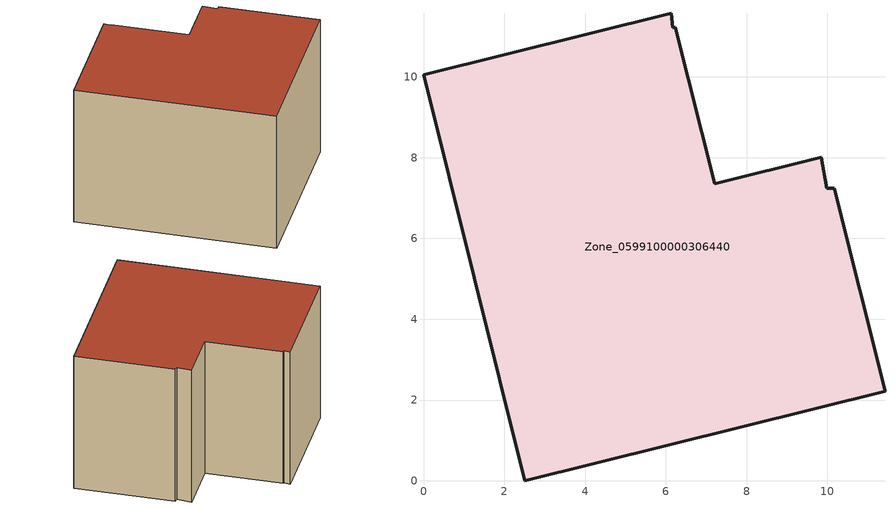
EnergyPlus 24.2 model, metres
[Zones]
Zone_0599100000306440
 floor ground (C_G): 6.24,11.23 7.21,7.35 9.85,8.01 9.99,7.24 10.17,7.24 11.43,2.22 2.51,0 0,10.05 6.14,11.58 6.17,11.22 z0
 wall outside (C_F): 2.51,0 11.43,2.22 10.17,7.24 9.99,7.24 9.85,8.01 7.21,7.35 6.24,11.23 6.17,11.22 6.14,11.58 0,10.05 2.51,0 z0:7.74
 roof outside (C_R): 6.17,11.22 6.14,11.58 0,10.05 2.51,0 11.43,2.22 10.17,7.24 9.99,7.24 9.85,8.01 7.21,7.35 6.24,11.23 z7.74
[BUILDING]
Pand.0599100000306440: North Axis=0; Terrain=City; Loads Convergence Tolerance Value=0.04; Temperature Convergence Tolerance Value=0.4; Solar Distribution=FullExterior; Maximum Number of Warmup Days=25; Minimum Number of Warmup Days=1
[Site:Location]
Rotterdam.The.Hague.AP_ZH_NLD Design_Conditions: Latitude=51.96; Longitude=4.45; Time Zone=1; Elevation=-4.5
[SITE:GROUNDTEMPERATURE:BUILDINGSURFACE]
18, 18, 18, 18, 18, 18, 18, 18, 18, 18, 18, 18
[MATERIAL] Thermal Absorptance=0.9; Solar Absorptance=0.7; Visible Absorptance=0.7
Name | Roughness | Thickness | Conductivity | Density | Specific Heat
G.TC.1965-1974 | MediumSmooth | 0.15 | 0.882353 | 540 | 1210
F.TC.1965-1974 | Rough | 0.3 | 0.697674 | 1920 | 840
R.TC.1965-1974 | MediumRough | 0.2 | 0.232558 | 1500 | 1000
[CONSTRUCTION]
C_G: G.TC.1965-1974
C_F: F.TC.1965-1974
C_R: R.TC.1965-1974
[ZONE]
Zone_0599100000306440: Type=1; Multiplier=1; Ceiling Height=Autocalculate; Volume=Autocalculate; Floor Area=autocalculate; Part of Total Floor Area=Yes
[ZONEINFILTRATION:DESIGNFLOWRATE]
Infil_Zone_0599100000306440: Zone or ZoneList or Space or SpaceList=Zone_0599100000306440; Schedule=AlwaysOn; Design Flow Rate Calculation Method=Flow/Area; Flow Rate per Floor Area=0.003; Constant Term Coefficient=1; Temperature Term Coefficient=0; Velocity Term Coefficient=0; Velocity Squared Term Coefficient=0
[HVACTEMPLATE:ZONE:IDEALLOADSAIRSYSTEM]
Zone_0599100000306440: Maximum Heating Supply Air Temperature=50; Minimum Cooling Supply Air Temperature=13; Maximum Heating Supply Air Humidity Ratio=0.0156; Minimum Cooling Supply Air Humidity Ratio=0.0077; Heating Limit=NoLimit; Cooling Limit=NoLimit; Dehumidification Control Type=ConstantSensibleHeatRatio; Cooling Sensible Heat Ratio=0.7; Dehumidification Setpoint=60; Humidification Control Type=None; Humidification Setpoint=30; Outdoor Air Method=None; Outdoor Air Flow Rate per Person=0.00944; Outdoor Air Flow Rate per Zone Floor Area=0; Outdoor Air Flow Rate per Zone=0; Demand Controlled Ventilation Type=None; Outdoor Air Economizer Type=NoEconomizer; Heat Recovery Type=None; Sensible Heat Recovery Effectiveness=0.7; Latent Heat Recovery Effectiveness=0.65
[ZONECONTROL:THERMOSTAT]
ThermostatControl_Zone_0599100000306440: Zone or ZoneList=Zone_0599100000306440; Control Type Schedule=DualSetpointControlType; Control 1=Thermostat_Zone_0599100000306440; Temperature Difference Between Cutout And Setpoint=0
[THERMOSTATSETPOINT:DUALSETPOINT]
Thermostat_Zone_0599100000306440: Heating Setpoint Temperature Schedule=HeatingSetpoint_Zone_0599100000306440; Cooling Setpoint Temperature Schedule=CoolingSetpoint_Zone_0599100000306440
[SCHEDULE:COMPACT]
HeatingSetpoint_Zone_0599100000306440: Through: 12/31, For: AllDays, Until: 24:00, 21
CoolingSetpoint_Zone_0599100000306440: Through: 12/31, For: AllDays, Until: 24:00, 24
DualSetpointControlType: Through: 12/31, For: AllDays, Until: 24:00, 4
AlwaysOn: Through: 12/31, For: AllDays, Until: 24:00, 1
